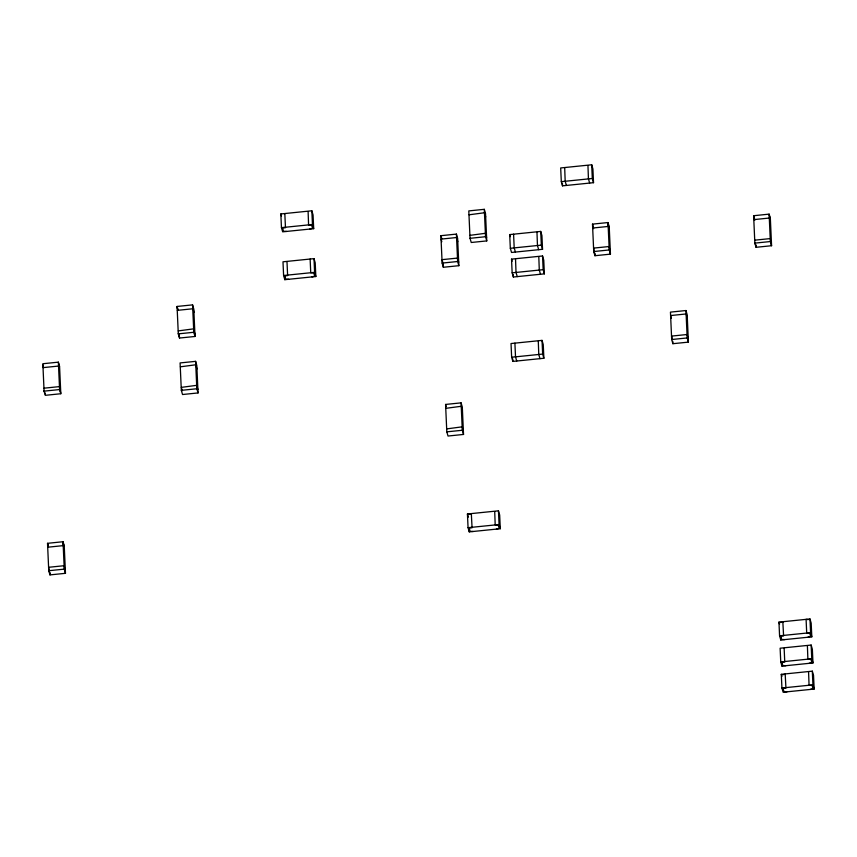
<?xml version="1.0" encoding="UTF-8"?>
<svg xmlns="http://www.w3.org/2000/svg" width="857" height="857" viewBox="0 0 857 857"><rect width="100%" height="100%" fill="white"/><g stroke="black" fill="none" stroke-linecap="round" stroke-linejoin="round"><path stroke-width="1.29" d="M591.694 164.79L560.682 167.951L561.303 181.663L562.513 185.84L593.526 182.68L592.915 168.979L591.694 164.79L592.316 178.502L593.526 182.68M561.303 181.663L592.316 178.502M280.839 213.95L311.852 210.79L313.062 214.968L313.683 228.669L282.671 231.829L281.45 227.651L280.839 213.95L281.439 216.039M281.45 227.651L312.462 224.491L313.683 228.669M484.301 209.322L468.8 210.908L470.032 238.31L471.243 242.488L486.755 240.913L485.523 213.5L484.301 209.322L485.544 236.725L486.755 240.913M440.905 235.686L456.406 234.1L457.627 238.289L458.859 265.691L443.348 267.266L442.137 263.088L440.905 235.686L441.816 238.824M592.498 224.127L608.009 222.552L609.22 226.73L610.452 254.133L594.951 255.718L593.73 251.54L592.498 224.127L593.408 227.266M470.032 238.31L485.544 236.725M509.701 234.582L540.713 231.422L541.935 235.6L542.545 249.301L511.533 252.461L510.322 248.284L509.701 234.582L510.311 236.671M314.005 258.643L282.992 261.803L283.603 275.504L284.824 279.682L315.837 276.522L315.215 262.82L314.005 258.643L314.615 272.344L315.837 276.522M753.624 215.718L769.125 214.132L770.347 218.321L771.579 245.723L756.067 247.298L754.856 243.12L753.624 215.718L754.535 218.856M510.322 248.284L541.335 245.123L542.545 249.301M283.603 275.504L314.615 272.344M442.137 263.088L457.638 261.514L458.859 265.691M511.533 259.135L542.545 255.975L543.756 260.153L544.377 273.854L513.364 277.015L512.143 272.837L511.533 259.135L512.143 261.224M593.73 251.54L609.241 249.955L610.452 254.133M754.856 243.12L770.357 241.545L771.579 245.723M177.067 306.452L192.568 304.878L193.789 309.056L195.021 336.469L179.509 338.044L178.299 333.866L177.067 306.452L177.977 309.591M512.143 272.837L543.156 269.676L544.377 273.854M178.299 333.866L193.8 332.28L195.021 336.469M58.362 362.157L42.85 363.732L44.082 391.135L45.292 395.323L60.804 393.738L59.572 366.335L58.362 362.157L59.594 389.56L60.804 393.738M685.954 310.534L670.453 312.119L671.684 339.522L672.895 343.7L688.407 342.125L687.175 314.723L685.954 310.534L687.196 337.947L688.407 342.125M195.6 361.354L180.088 362.929L181.33 390.342L182.541 394.52L198.042 392.935L196.81 365.532L195.6 361.354L196.831 388.757L198.042 392.935M44.082 391.135L59.594 389.56M542.042 340.379L511.029 343.539L511.64 357.24L512.861 361.418L543.874 358.258L543.252 344.557L542.042 340.379L542.652 354.08L543.874 358.258M671.684 339.522L687.196 337.947M181.33 390.342L196.831 388.757M511.64 357.24L542.652 354.08M445.576 404.44L461.077 402.865L462.298 407.043L463.53 434.445L448.018 436.031L446.808 431.842L445.576 404.44L446.186 406.529M446.808 431.842L462.309 430.268L463.53 434.445M47.521 543.317L63.032 541.731L64.243 545.909L65.475 573.322L49.974 574.897L48.753 570.719L47.521 543.317L48.431 546.445M467.44 513.986L498.453 510.826L499.674 515.014L500.284 528.715L469.272 531.876L468.061 527.687L467.44 513.986L468.351 517.125M468.543 514.35L470.482 514.157M468.061 527.687L499.074 524.538L500.284 528.715M48.753 570.719L64.264 569.134L65.475 573.322M778.959 622.118L809.972 618.958L811.183 623.135L811.804 636.837L780.791 639.997L779.57 635.819L778.959 622.118L779.559 624.207M780.063 622.482L782.966 622.182M808.162 619.611L806.094 619.354L806.705 633.055L809.747 633.216L810.701 636.472L807.926 637.233M779.57 635.819L810.583 632.659L811.804 636.837M811.14 645.053L780.127 648.213L780.748 661.925L781.959 666.103L812.972 662.943L812.361 649.242L811.14 645.053L811.761 658.765L812.972 662.943M780.748 661.925L811.761 658.765M781.305 674.32L812.318 671.16L813.529 675.337L814.15 689.049L783.137 692.21L781.927 688.021L781.305 674.32L781.916 676.409M782.409 674.684L784.348 674.491M781.927 688.021L812.939 684.861L814.15 689.049M769.297 215.461L770.25 218.706M769.415 218.032L753.914 219.606M770.347 238.578L754.835 240.164M770.454 241.149L771.407 244.406M754.106 218.117L754.738 220.292M754.953 242.735L755.895 245.98M807.401 645.921L807.883 659.151L810.926 659.322L811.868 662.579L809.094 663.339M808.579 672.017L809.062 685.257L812.104 685.429L813.047 688.685L810.272 689.446M784.669 639.601L781.627 639.429L780.673 636.183L783.587 635.883L782.837 621.721M784.144 648.288L784.755 661.99L781.852 662.29L782.795 665.535L785.837 665.707M687.325 318.14L686.114 313.962L670.603 315.547L671.374 318.172M688.257 338.697L687.035 334.519L671.534 336.094L672.295 338.729M787.015 691.813L783.973 691.642L783.03 688.385L785.933 688.096L785.183 673.923M609.37 230.158L608.181 223.87L608.299 226.441L592.787 228.016M587.956 165.658L588.438 178.888L589.648 183.077M610.302 250.715L610.28 252.815L609.081 246.527L593.58 248.112L594.769 254.39M592.99 226.537L593.612 228.701M564.699 168.026L565.181 181.266L566.391 185.444M536.975 232.279L537.457 245.52L538.678 249.698M538.807 256.832L539.289 270.073L540.499 274.251M515.411 252.065L514.2 247.887L513.579 234.186M515.539 259.2L516.021 272.44L517.242 276.618M538.292 341.236L538.774 354.477L539.996 358.655M485.673 216.928L484.462 212.75L469.09 214.796M486.605 237.485L485.383 233.308L470.011 235.343M516.728 361.022L515.518 356.844L514.907 343.143M457.777 241.706L456.567 237.528L441.055 239.114L441.816 241.738M458.699 262.263L457.488 258.086L441.976 259.66L442.748 262.296M494.714 511.693L495.196 524.923L498.238 525.095L499.181 528.351L496.407 529.112M462.448 410.471L461.237 406.282L445.865 408.328M463.369 431.017L462.159 426.84L446.786 428.886M473.15 531.479L470.107 531.308L469.165 528.062L472.068 527.762L471.318 513.589M308.113 211.647L308.584 224.888L311.627 225.048L312.58 228.305L309.805 229.065M311.959 276.918L314.733 276.158L313.78 272.912L310.737 272.74L310.127 259.039M284.845 214.014L285.467 227.716L282.553 228.016L283.506 231.261L286.549 231.433M286.999 261.867L287.62 275.579L284.706 275.868L285.66 279.125L288.702 279.296M193.939 312.484L192.75 306.195L192.857 308.766L177.356 310.352M194.86 333.041L194.85 335.141L193.65 328.852L178.277 330.898M196.971 368.96L195.75 364.782L180.377 366.817M177.238 307.781L177.87 309.945M197.892 389.517L196.681 385.329L181.309 387.375M178.395 333.469L179.338 336.726M181.62 388.457L182.252 390.631M58.533 363.475L59.476 366.721M58.651 366.046L43.139 367.621L43.021 365.05M59.572 386.593L44.061 388.178M59.69 389.164L60.633 392.42M44.178 390.749L45.121 393.995M64.146 546.305L63.204 543.049L63.322 545.62L47.81 547.205L47.692 544.634L48.324 546.798M65.303 571.994L64.104 565.716L48.603 567.291L49.792 573.579M809.972 618.958L810.583 632.659M812.318 671.16L812.939 684.861M769.125 214.132L770.357 241.545M780.673 637.501L780.791 639.997M781.798 662.365L781.959 666.103M755.97 245.016L756.067 247.298M672.799 341.418L672.895 343.7M608.009 222.552L609.241 249.955M594.844 253.436L594.951 255.718M562.406 183.344L562.513 185.84M542.545 255.975L543.156 269.676M540.713 231.422L541.335 245.123M513.247 274.529L513.364 277.015M512.743 358.922L512.861 361.418M498.453 510.826L499.074 524.538M456.406 234.1L457.638 261.514M469.111 528.137L469.272 531.876M461.077 402.865L462.309 430.268M443.198 263.849L443.348 267.266M311.852 210.79L312.462 224.491M284.653 275.954L284.824 279.682M192.568 304.878L193.8 332.28M179.22 334.155L179.509 338.044M63.032 541.731L64.264 569.134M49.867 572.615L49.974 574.897"/></g></svg>
